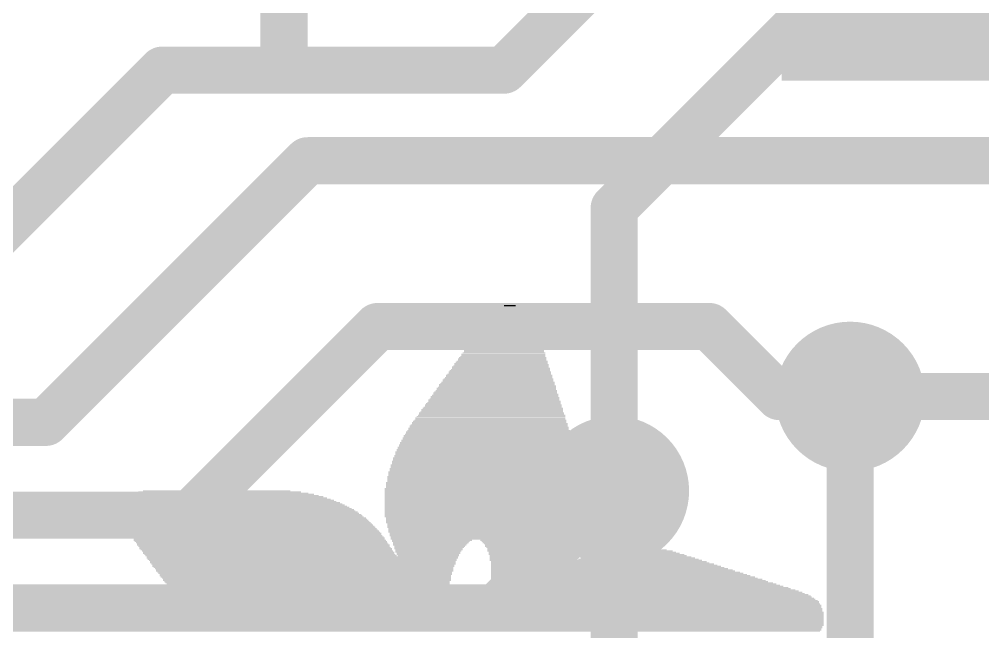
# Model space of a CAD drawing. Extents: x -10.2 to 45.7, y -9.3 to 34.1.
# Drawn here: x 18.89 to 24.08, y 11.43 to 14.73 of the extents above; entities that cross this region are included whole.
import ezdxf

# ---------------------------------------------------------------- set-up
doc = ezdxf.new("R2010")
doc.units = 0
for name, color, linetype in [('1', 12, 'CONTINUOUS'), ('16', 132, 'CONTINUOUS'), ('18', 110, 'CONTINUOUS'), ('21', 40, 'CONTINUOUS')]:
    doc.layers.add(name, color=color, linetype=linetype)

# ---------------------------------------------------------------- blocks, each defined once
blk = doc.blocks.new('RECT')
blk.add_solid([(-0.5, -0.5), (0.5, -0.5), (-0.5, 0.5), (0.5, 0.5)])
blk = doc.blocks.new('ROUNDV')
at = {"const_width": 0.5}
blk.add_lwpolyline([(0, -0.25, 1), (0, 0.25, 1), (0, -0.25)], format="xyb", dxfattribs=at)

msp = doc.modelspace()

# ---------------------------------------------------------------- linework, layer by layer
at = {"layer": '1', "const_width": 0.254}
for points in [[(20.32, 18.923), (20.32, 14.458)], [(21.504, 14.458), (22.098, 15.052)], [(18.268, 13.061), (19.665, 14.458)], [(19.665, 14.458), (20.32, 14.458)], [(20.32, 14.458), (21.504, 14.458)], [(19.038, 12.561), (20.447, 13.97)], [(20.447, 13.97), (26.924, 13.97)], [(19.808, 12.061), (20.824, 13.077)], [(20.824, 13.077), (22.61, 13.077)], [(22.61, 13.077), (22.987, 12.7)], [(22.987, 12.7), (23.368, 12.7)], [(24.704, 12.7), (23.368, 12.7)], [(18.235, 12.561), (19.038, 12.561)], [(21.459, 11.561), (22.09, 12.192)], [(22.09, 12.192), (22.098, 12.192)], [(18.235, 12.061), (19.808, 12.061)], [(18.235, 11.561), (21.459, 11.561)]]:
    msp.add_lwpolyline(points, dxfattribs=at)
at = {"layer": '1', "const_width": 0.127}
for points in [[(19.665, 14.5215, 1), (19.665, 14.3945)], [(19.7099, 14.4131, 1), (19.6201, 14.5029)], [(20.32, 14.5215, 1), (20.32, 14.3945)], [(20.32, 14.3945, 1), (20.32, 14.5215)], [(21.504, 14.3945, 1), (21.504, 14.5215)], [(21.4591, 14.5029, 1), (21.5489, 14.4131)], [(20.2565, 14.458, 1), (20.3835, 14.458)], [(20.447, 14.0335, 1), (20.447, 13.9065)], [(20.4919, 13.9251, 1), (20.4021, 14.0149)], [(20.824, 13.1405, 1), (20.824, 13.0135)], [(20.8689, 13.0321, 1), (20.7791, 13.1219)], [(22.6549, 13.1219, 1), (22.5651, 13.0321)], [(22.61, 13.0135, 1), (22.61, 13.1405)], [(22.987, 12.7635, 1), (22.987, 12.6365)], [(23.368, 12.7635, 1), (23.368, 12.6365)], [(23.368, 12.6365, 1), (23.368, 12.7635)], [(22.9421, 12.6551, 1), (23.0319, 12.7449)], [(18.9931, 12.6059, 1), (19.0829, 12.5161)], [(19.038, 12.4975, 1), (19.038, 12.6245)], [(22.09, 12.2555, 1), (22.09, 12.1285)], [(22.1349, 12.1471, 1), (22.0451, 12.2369)], [(22.098, 12.1285, 1), (22.098, 12.2555)], [(19.7631, 12.1059, 1), (19.8529, 12.0161)], [(19.808, 11.9975, 1), (19.808, 12.1245)], [(21.459, 11.4975, 1), (21.459, 11.6245)], [(21.4141, 11.6059, 1), (21.5039, 11.5161)]]:
    msp.add_lwpolyline(points, format="xyb", dxfattribs=at)
at = {"layer": '16', "const_width": 0.254}
for points in [[(22.098, 13.716), (23.876, 15.494)], [(22.098, 12.192), (22.098, 13.716)], [(23.368, 12.7), (23.368, 3.302)], [(22.098, 7.366), (22.098, 12.192)]]:
    msp.add_lwpolyline(points, dxfattribs=at)
at = {"layer": '16', "const_width": 0.127}
for points in [[(22.1615, 13.716, 1), (22.0345, 13.716)], [(22.0531, 13.7609, 1), (22.1429, 13.6711)], [(23.4315, 12.7, 1), (23.3045, 12.7)], [(22.1615, 12.192, 1), (22.0345, 12.192)], [(22.0345, 12.192, 1), (22.1615, 12.192)]]:
    msp.add_lwpolyline(points, format="xyb", dxfattribs=at)

# ---------------------------------------------------------------- block references
at = {"layer": '1', "xscale": 1.3, "yscale": 1.5, "rotation": 90}
msp.add_blockref('RECT', (23.749, 15.052), dxfattribs=at)
at = {"layer": '18', "xscale": 0.8064, "yscale": 0.8064}
for p in [(23.368, 12.7), (23.368, 12.7), (22.098, 12.192), (22.098, 12.192)]:
    msp.add_blockref('ROUNDV', p, dxfattribs=at)
at = {"layer": '21'}
for p, xscale, yscale in [((21.5392, 13.1763), 0.1334, 0.0063), ((21.536, 13.1826), 0.1016, 0.0064), ((21.536, 13.189), 0.0635, 0.0063), ((21.5392, 13.1255), 0.235, 0.0063), ((21.5392, 13.1382), 0.2222, 0.0063), ((21.5392, 13.1318), 0.2222, 0.0064), ((21.5392, 13.1445), 0.2096, 0.0064), ((21.5392, 13.1509), 0.1968, 0.0063), ((21.5392, 13.1572), 0.1842, 0.0064), ((21.5392, 13.1636), 0.1714, 0.0063), ((21.5424, 13.1699), 0.1524, 0.0064), ((21.5297, 13.081), 0.2921, 0.0064), ((21.5297, 13.0747), 0.2921, 0.0063), ((21.5328, 13.0874), 0.2857, 0.0063), ((21.5328, 13.0937), 0.2731, 0.0064), ((21.5328, 13.1064), 0.2603, 0.0064), ((21.536, 13.1001), 0.2667, 0.0063), ((21.536, 13.1128), 0.254, 0.0063), ((21.536, 13.1191), 0.2413, 0.0064), ((21.517, 13.0175), 0.3556, 0.0064), ((21.5202, 13.0239), 0.3493, 0.0063), ((21.5202, 13.0366), 0.3365, 0.0063), ((21.5234, 13.0302), 0.3429, 0.0064), ((21.5233, 13.0429), 0.3302, 0.0064), ((21.5265, 13.0493), 0.3238, 0.0063), ((21.5265, 13.062), 0.3112, 0.0063), ((21.5265, 13.0556), 0.3112, 0.0064), ((21.5297, 13.0683), 0.3048, 0.0064), ((21.5075, 12.9667), 0.4127, 0.0064), ((21.5106, 12.9731), 0.4064, 0.0063), ((21.5107, 12.9794), 0.3937, 0.0064), ((21.5138, 12.9921), 0.3874, 0.0064), ((21.5138, 12.9858), 0.3874, 0.0063), ((21.5138, 12.9985), 0.3746, 0.0063), ((21.517, 13.0112), 0.3683, 0.0063), ((21.517, 13.0048), 0.3683, 0.0064), ((21.4979, 12.9159), 0.4572, 0.0064), ((21.5011, 12.9286), 0.4508, 0.0064), ((21.5011, 12.9223), 0.4508, 0.0063), ((21.5043, 12.935), 0.4445, 0.0063), ((21.5043, 12.9477), 0.4318, 0.0063), ((21.5043, 12.9413), 0.4318, 0.0064), ((21.5043, 12.954), 0.4191, 0.0064), ((21.5075, 12.9604), 0.4127, 0.0063), ((21.4884, 12.8651), 0.5144, 0.0064), ((21.4884, 12.8778), 0.5016, 0.0064), ((21.4916, 12.8715), 0.508, 0.0063), ((21.4916, 12.8841), 0.4953, 0.0063), ((21.4947, 12.8905), 0.4889, 0.0064), ((21.4947, 12.9032), 0.4763, 0.0064), ((21.4947, 12.8969), 0.4763, 0.0063), ((21.4979, 12.9096), 0.4699, 0.0063), ((21.4789, 12.8143), 0.5715, 0.0064), ((21.4789, 12.8207), 0.5588, 0.0063), ((21.4821, 12.8334), 0.5525, 0.0063), ((21.4821, 12.827), 0.5525, 0.0064), ((21.4821, 12.8397), 0.5397, 0.0064), ((21.4852, 12.846), 0.5334, 0.0063), ((21.4853, 12.8588), 0.5207, 0.0063), ((21.4884, 12.8524), 0.527, 0.0064), ((21.4662, 12.7635), 0.6223, 0.0064), ((21.4694, 12.7698), 0.6159, 0.0063), ((21.4725, 12.7762), 0.6096, 0.0064), ((21.4726, 12.7889), 0.5969, 0.0064), ((21.4726, 12.7826), 0.5969, 0.0063), ((21.4757, 12.7953), 0.5906, 0.0063), ((21.4757, 12.8016), 0.5778, 0.0064), ((21.4789, 12.8079), 0.5715, 0.0063), ((21.4566, 12.7064), 0.6795, 0.0063), ((21.4566, 12.7191), 0.6667, 0.0063), ((21.4598, 12.7127), 0.6731, 0.0064), ((21.4598, 12.7254), 0.6604, 0.0064), ((21.463, 12.7317), 0.654, 0.0063), ((21.463, 12.7445), 0.6414, 0.0063), ((21.463, 12.7381), 0.6414, 0.0064), ((21.4662, 12.7508), 0.635, 0.0064), ((21.4694, 12.7572), 0.6287, 0.0063), ((21.4471, 12.6555), 0.7366, 0.0063), ((21.4472, 12.6619), 0.7239, 0.0064), ((21.4503, 12.6683), 0.7176, 0.0063), ((21.4503, 12.681), 0.7048, 0.0063), ((21.4535, 12.6746), 0.7112, 0.0064), ((21.4535, 12.6873), 0.6985, 0.0064), ((21.4566, 12.6936), 0.6921, 0.0063), ((21.4535, 12.7), 0.6858, 0.0064), ((21.4376, 12.6111), 0.781, 0.0064), ((21.4376, 12.6048), 0.781, 0.0063), ((21.4376, 12.6174), 0.7684, 0.0063), ((21.4408, 12.6302), 0.762, 0.0063), ((21.4408, 12.6238), 0.762, 0.0064), ((21.444, 12.6365), 0.7557, 0.0064), ((21.444, 12.6429), 0.7429, 0.0063), ((21.4471, 12.6492), 0.7366, 0.0064), ((21.4249, 12.5603), 0.8318, 0.0064), ((21.4281, 12.554), 0.8382, 0.0063), ((21.4281, 12.5667), 0.8255, 0.0063), ((21.4313, 12.573), 0.8191, 0.0064), ((21.4313, 12.5857), 0.8065, 0.0064), ((21.4313, 12.5793), 0.8065, 0.0063), ((21.4345, 12.5921), 0.8001, 0.0063), ((21.4376, 12.5984), 0.7938, 0.0064), ((21.4185, 12.5095), 0.8827, 0.0064), ((21.4185, 12.5031), 0.8827, 0.0063), ((21.4217, 12.5159), 0.8763, 0.0063), ((21.4217, 12.5286), 0.8636, 0.0063), ((21.4217, 12.5222), 0.8636, 0.0064), ((21.4217, 12.5412), 0.8509, 0.0063), ((21.4249, 12.5349), 0.8572, 0.0064), ((21.4249, 12.5476), 0.8446, 0.0064), ((21.4122, 12.4524), 0.9334, 0.0063), ((21.4122, 12.446), 0.9334, 0.0064), ((21.4122, 12.465), 0.9208, 0.0063), ((21.4154, 12.4587), 0.9271, 0.0064), ((21.4154, 12.4778), 0.9144, 0.0063), ((21.4154, 12.4714), 0.9144, 0.0064), ((21.4154, 12.4905), 0.9017, 0.0063), ((21.4154, 12.4841), 0.9017, 0.0064), ((21.4185, 12.4968), 0.8953, 0.0064), ((21.4059, 12.4016), 0.9715, 0.0063), ((21.4091, 12.3952), 0.9779, 0.0064), ((21.409, 12.4143), 0.9652, 0.0063), ((21.409, 12.4079), 0.9652, 0.0064), ((21.4091, 12.4269), 0.9525, 0.0063), ((21.4122, 12.4206), 0.9588, 0.0064), ((21.409, 12.4397), 0.9398, 0.0063), ((21.4122, 12.4333), 0.9462, 0.0064), ((21.4027, 12.3508), 1.0033, 0.0063), ((21.4059, 12.3444), 1.0097, 0.0064), ((21.4059, 12.3698), 0.9969, 0.0064), ((21.4059, 12.3635), 0.9969, 0.0063), ((21.4059, 12.3571), 0.9969, 0.0064), ((21.409, 12.3762), 0.9906, 0.0063), ((21.4059, 12.3825), 0.9843, 0.0064), ((21.4091, 12.3889), 0.9779, 0.0063), ((21.3995, 12.2936), 1.035, 0.0064), ((21.4027, 12.3127), 1.0287, 0.0063), ((21.4027, 12.3063), 1.0287, 0.0064), ((21.4027, 12.3), 1.0287, 0.0063), ((21.4027, 12.3317), 1.016, 0.0064), ((21.4027, 12.3254), 1.016, 0.0063), ((21.4027, 12.319), 1.016, 0.0064), ((21.4059, 12.3381), 1.0097, 0.0063), ((21.3995, 12.2682), 1.0478, 0.0064), ((21.3995, 12.2619), 1.0478, 0.0063), ((21.3995, 12.2555), 1.0478, 0.0064), ((21.3995, 12.2492), 1.0478, 0.0063), ((21.3995, 12.2428), 1.0478, 0.0064), ((21.3995, 12.2873), 1.035, 0.0063), ((21.3995, 12.2809), 1.035, 0.0064), ((21.4027, 12.2746), 1.0414, 0.0063), ((19.9581, 12.192), 0.7937, 0.0064), ((21.3963, 12.2047), 1.0668, 0.0064), ((21.3963, 12.1984), 1.0668, 0.0063), ((21.3963, 12.192), 1.0668, 0.0064), ((21.3964, 12.2365), 1.0541, 0.0063), ((21.3964, 12.2301), 1.0541, 0.0064), ((21.3964, 12.2238), 1.0541, 0.0063), ((21.3964, 12.2174), 1.0541, 0.0064), ((21.3964, 12.2111), 1.0541, 0.0063), ((20.0374, 12.1349), 1.1303, 0.0063), ((20.0343, 12.1412), 1.1113, 0.0064), ((20.0184, 12.1539), 1.0668, 0.0064), ((20.0279, 12.1476), 1.0858, 0.0063), ((20.012, 12.1603), 1.0414, 0.0063), ((20.0025, 12.1666), 1.0096, 0.0064), ((19.9962, 12.173), 0.9715, 0.0063), ((19.9867, 12.1793), 0.9271, 0.0064), ((19.974, 12.1857), 0.8763, 0.0063), ((21.3963, 12.1857), 1.0668, 0.0063), ((21.3963, 12.1793), 1.0668, 0.0064), ((21.3963, 12.173), 1.0668, 0.0063), ((21.3963, 12.1666), 1.0668, 0.0064), ((21.3963, 12.1603), 1.0668, 0.0063), ((21.3963, 12.1539), 1.0668, 0.0064), ((21.3963, 12.1476), 1.0668, 0.0063), ((21.3963, 12.1412), 1.0668, 0.0064), ((21.3963, 12.1349), 1.0668, 0.0063), ((20.0692, 12.0968), 1.2319, 0.0063), ((20.0755, 12.0904), 1.2446, 0.0064), ((20.0787, 12.0841), 1.251, 0.0063), ((20.0533, 12.1158), 1.1874, 0.0064), ((20.0597, 12.1095), 1.2001, 0.0063), ((20.066, 12.1031), 1.2128, 0.0064), ((20.0501, 12.1222), 1.1684, 0.0063), ((20.047, 12.1285), 1.1493, 0.0064), ((21.3963, 12.1285), 1.0668, 0.0064), ((21.3963, 12.1222), 1.0668, 0.0063), ((21.3932, 12.1158), 1.0605, 0.0064), ((21.3932, 12.1095), 1.0605, 0.0063), ((21.3932, 12.1031), 1.0605, 0.0064), ((21.3932, 12.0968), 1.0605, 0.0063), ((21.3932, 12.0904), 1.0605, 0.0064), ((21.3932, 12.0841), 1.0605, 0.0063), ((20.0914, 12.065), 1.289, 0.0064), ((20.0946, 12.0587), 1.2954, 0.0063), ((20.1041, 12.046), 1.3144, 0.0063), ((20.0851, 12.0714), 1.2763, 0.0063), ((20.0978, 12.0523), 1.3017, 0.0064), ((20.1105, 12.0396), 1.3145, 0.0064), ((20.1136, 12.0333), 1.3208, 0.0063), ((20.0851, 12.0777), 1.2637, 0.0064), ((21.3932, 12.0777), 1.0605, 0.0064), ((21.3932, 12.0714), 1.0605, 0.0063), ((21.3932, 12.065), 1.0605, 0.0064), ((21.3932, 12.0587), 1.0605, 0.0063), ((21.39, 12.0523), 1.0541, 0.0064), ((21.3932, 12.046), 1.0477, 0.0063), ((21.3932, 12.0396), 1.0477, 0.0064), ((21.3932, 12.0333), 1.0477, 0.0063), ((20.1168, 12.0269), 1.3272, 0.0064), ((20.1199, 12.0206), 1.3335, 0.0063), ((20.1264, 12.0142), 1.3335, 0.0064), ((20.1295, 12.0079), 1.3398, 0.0063), ((20.1359, 12.0015), 1.3399, 0.0064), ((20.139, 11.9952), 1.3462, 0.0063), ((20.1454, 11.9888), 1.3462, 0.0064), ((20.1486, 11.9825), 1.3525, 0.0063), ((21.39, 12.0206), 1.0414, 0.0063), ((21.3932, 12.0269), 1.0477, 0.0064), ((21.3932, 12.0142), 1.0351, 0.0064), ((21.3932, 12.0079), 1.0351, 0.0063), ((21.3932, 12.0015), 1.0351, 0.0064), ((21.39, 11.9952), 1.0287, 0.0063), ((21.3932, 11.9888), 1.0223, 0.0064), ((21.3932, 11.9825), 1.0223, 0.0063), ((20.1549, 11.9761), 1.3526, 0.0064), ((20.158, 11.9698), 1.3589, 0.0063), ((20.1645, 11.9634), 1.3589, 0.0064), ((20.1676, 11.9571), 1.3526, 0.0063), ((20.174, 11.9507), 1.3525, 0.0064), ((20.1772, 11.9444), 1.3589, 0.0063), ((20.1835, 11.938), 1.3589, 0.0064), ((20.1867, 11.9317), 1.3525, 0.0063), ((21.3932, 11.9761), 1.0223, 0.0064), ((21.39, 11.9698), 1.016, 0.0063), ((21.3932, 11.9634), 1.0097, 0.0064), ((21.3932, 11.9571), 1.0097, 0.0063), ((21.39, 11.9507), 1.0033, 0.0064), ((21.39, 11.9317), 0.9906, 0.0063), ((21.3932, 11.9444), 0.9969, 0.0063), ((21.3932, 11.938), 0.9969, 0.0064), ((20.1898, 11.9253), 1.3589, 0.0064), ((20.1961, 11.919), 1.3589, 0.0063), ((20.1994, 11.9126), 1.3525, 0.0064), ((20.2057, 11.9063), 1.3526, 0.0063), ((20.2089, 11.8999), 1.3589, 0.0064), ((20.2121, 11.8936), 1.3525, 0.0063), ((20.2184, 11.8872), 1.3526, 0.0064), ((20.2216, 11.8809), 1.3589, 0.0063), ((21.1105, 11.919), 0.4191, 0.0063), ((21.1169, 11.9253), 0.4318, 0.0064), ((21.1106, 11.9126), 0.4064, 0.0064), ((21.1074, 11.9063), 0.4, 0.0063), ((21.1043, 11.8999), 0.3937, 0.0064), ((21.1042, 11.8936), 0.381, 0.0063), ((21.1011, 11.8872), 0.3747, 0.0064), ((21.0979, 11.8809), 0.3683, 0.0063), ((21.6313, 11.9253), 0.508, 0.0064), ((21.6313, 11.919), 0.4953, 0.0063), ((21.6345, 11.9126), 0.4889, 0.0064), ((21.6376, 11.9063), 0.4826, 0.0063), ((21.6377, 11.8999), 0.4699, 0.0064), ((21.6377, 11.8936), 0.4699, 0.0063), ((21.6376, 11.8872), 0.4572, 0.0064), ((21.6408, 11.8809), 0.4508, 0.0063), ((22.2028, 11.8809), 0.2921, 0.0063), ((22.1996, 11.8872), 0.2096, 0.0064), ((22.1965, 11.8936), 0.0889, 0.0063), ((20.2248, 11.8745), 1.3525, 0.0064), ((20.2311, 11.8681), 1.3526, 0.0063), ((20.2375, 11.8618), 1.3525, 0.0064), ((20.2375, 11.8555), 1.3525, 0.0063), ((20.2438, 11.8491), 1.3526, 0.0064), ((20.2502, 11.8428), 1.3525, 0.0063), ((20.4184, 11.8364), 1.6764, 0.0064), ((20.4184, 11.83), 1.6764, 0.0063), ((20.4184, 11.8237), 1.6637, 0.0064), ((21.1011, 11.8745), 0.3619, 0.0064), ((21.0979, 11.8681), 0.3556, 0.0063), ((21.0947, 11.8618), 0.3492, 0.0064), ((21.0979, 11.8555), 0.3429, 0.0063), ((21.0947, 11.8491), 0.3366, 0.0064), ((21.0979, 11.8428), 0.3302, 0.0063), ((21.6377, 11.8745), 0.4445, 0.0064), ((21.6377, 11.8681), 0.4445, 0.0063), ((21.6376, 11.8618), 0.4318, 0.0064), ((21.6376, 11.8555), 0.4318, 0.0063), ((21.6345, 11.8491), 0.4255, 0.0064), ((21.6345, 11.8428), 0.4127, 0.0063), ((21.6345, 11.8364), 0.4127, 0.0064), ((21.6313, 11.83), 0.4064, 0.0063), ((21.6281, 11.8237), 0.4, 0.0064), ((22.2281, 11.8237), 0.6477, 0.0064), ((22.225, 11.83), 0.616, 0.0063), ((22.2187, 11.8364), 0.5905, 0.0064), ((22.2155, 11.8428), 0.5461, 0.0063), ((22.2155, 11.8491), 0.5207, 0.0064), ((22.2123, 11.8555), 0.4762, 0.0063), ((22.2092, 11.8618), 0.4445, 0.0064), ((22.2091, 11.8681), 0.4064, 0.0063), ((22.206, 11.8745), 0.3493, 0.0064), ((20.4216, 11.8174), 1.6574, 0.0063), ((20.4216, 11.811), 1.6446, 0.0064), ((20.4216, 11.8047), 1.6446, 0.0063), ((20.4247, 11.7983), 1.6383, 0.0064), ((20.4248, 11.7919), 1.6256, 0.0063), ((20.4248, 11.7856), 1.6256, 0.0064), ((20.4247, 11.7793), 1.6129, 0.0063), ((20.428, 11.7729), 1.6065, 0.0064), ((21.6281, 11.8174), 0.4, 0.0063), ((21.6281, 11.811), 0.3874, 0.0064), ((21.6249, 11.8047), 0.381, 0.0063), ((21.6154, 11.7793), 0.362, 0.0063), ((21.6122, 11.7729), 0.3556, 0.0064), ((21.6218, 11.7983), 0.3747, 0.0064), ((21.6218, 11.7919), 0.3747, 0.0063), ((21.6186, 11.7856), 0.3683, 0.0064), ((22.2695, 11.7729), 0.8827, 0.0064), ((22.2631, 11.7793), 0.8572, 0.0063), ((22.2568, 11.7856), 0.8319, 0.0064), ((22.2536, 11.7919), 0.8001, 0.0063), ((22.2473, 11.7983), 0.7747, 0.0064), ((22.2409, 11.8047), 0.7366, 0.0063), ((22.2377, 11.811), 0.7176, 0.0064), ((22.2314, 11.8174), 0.6795, 0.0063), ((20.4311, 11.7666), 1.6002, 0.0063), ((20.4311, 11.7602), 1.6002, 0.0064), ((20.4312, 11.7538), 1.5875, 0.0063), ((20.4343, 11.7475), 1.5812, 0.0064), ((20.4375, 11.7412), 1.5748, 0.0063), ((20.4343, 11.7348), 1.5684, 0.0064), ((20.4375, 11.7285), 1.5621, 0.0063), ((20.4407, 11.7221), 1.5557, 0.0064), ((21.6122, 11.7666), 0.3556, 0.0063), ((21.609, 11.7602), 0.3493, 0.0064), ((21.6059, 11.7538), 0.3429, 0.0063), ((21.6027, 11.7475), 0.3366, 0.0064), ((21.5995, 11.7412), 0.3302, 0.0063), ((21.5995, 11.7348), 0.3302, 0.0064), ((21.5964, 11.7285), 0.3239, 0.0063), ((21.5932, 11.7221), 0.3175, 0.0064), ((22.3171, 11.7221), 1.1049, 0.0064), ((22.3139, 11.7285), 1.0858, 0.0063), ((22.3043, 11.7348), 1.0541, 0.0064), ((22.298, 11.7412), 1.0287, 0.0063), ((22.2949, 11.7475), 0.9969, 0.0064), ((22.2885, 11.7538), 0.9716, 0.0063), ((22.279, 11.7602), 0.9398, 0.0064), ((22.2758, 11.7666), 0.9208, 0.0063), ((20.4438, 11.7157), 1.5494, 0.0063), ((20.4438, 11.7094), 1.5494, 0.0064), ((20.4439, 11.7031), 1.5367, 0.0063), ((20.447, 11.6967), 1.5304, 0.0064), ((20.4502, 11.6904), 1.524, 0.0063), ((20.4502, 11.684), 1.524, 0.0064), ((20.4534, 11.6776), 1.5177, 0.0063), ((20.4566, 11.6713), 1.5113, 0.0064), ((21.59, 11.7157), 0.3112, 0.0063), ((22.1742, 11.7094), 1.4796, 0.0064), ((22.1806, 11.7031), 1.4923, 0.0063), ((22.2028, 11.6904), 1.5367, 0.0063), ((22.2123, 11.684), 1.5558, 0.0064), ((22.2218, 11.6776), 1.5748, 0.0063), ((22.2345, 11.6713), 1.6002, 0.0064), ((22.1933, 11.6967), 1.5177, 0.0064), ((22.3234, 11.7157), 1.143, 0.0063), ((20.4565, 11.665), 1.4986, 0.0063), ((20.4565, 11.6586), 1.4986, 0.0064), ((20.4597, 11.6523), 1.4922, 0.0063), ((20.4628, 11.6459), 1.4859, 0.0064), ((20.4628, 11.6395), 1.4859, 0.0063), ((20.4661, 11.6332), 1.4795, 0.0064), ((20.4692, 11.6269), 1.4732, 0.0063), ((20.4724, 11.6205), 1.4668, 0.0064), ((22.2917, 11.6205), 1.7399, 0.0064), ((22.2599, 11.6523), 1.6637, 0.0063), ((22.2377, 11.665), 1.6192, 0.0063), ((22.2504, 11.6586), 1.6446, 0.0064), ((22.2758, 11.6395), 1.6954, 0.0063), ((22.2854, 11.6332), 1.7145, 0.0064), ((22.2917, 11.6269), 1.7272, 0.0063), ((22.2695, 11.6459), 1.6827, 0.0064), ((20.4724, 11.6142), 1.4668, 0.0063), ((20.4756, 11.6078), 1.4605, 0.0064), ((20.4788, 11.6014), 1.4541, 0.0063), ((20.4819, 11.5951), 1.4478, 0.0064), ((20.4819, 11.5888), 1.4478, 0.0063), ((20.4851, 11.5824), 1.4414, 0.0064), ((20.2216, 11.5761), 0.9017, 0.0063), ((20.2089, 11.5697), 0.8636, 0.0064), ((20.955, 11.5761), 0.5016, 0.0063), ((20.9772, 11.5697), 0.4572, 0.0064), ((22.3076, 11.5951), 1.7843, 0.0064), ((22.3076, 11.5888), 1.7843, 0.0063), ((22.3108, 11.5824), 1.7907, 0.0064), ((22.3139, 11.5761), 1.797, 0.0063), ((22.3139, 11.5697), 1.797, 0.0064), ((22.298, 11.6142), 1.7526, 0.0063), ((22.3012, 11.6078), 1.759, 0.0064), ((22.3076, 11.6014), 1.7717, 0.0063), ((20.1994, 11.5633), 0.8445, 0.0063), ((20.1994, 11.557), 0.8319, 0.0064), ((20.1962, 11.5443), 0.8128, 0.0064), ((20.1994, 11.5507), 0.8191, 0.0063), ((20.1994, 11.538), 0.8065, 0.0063), ((20.1994, 11.5316), 0.7937, 0.0064), ((20.2025, 11.5252), 0.7874, 0.0063), ((20.2025, 11.5189), 0.7874, 0.0064), ((20.2057, 11.5126), 0.781, 0.0063), ((20.9931, 11.5633), 0.4254, 0.0063), ((21.0026, 11.557), 0.4064, 0.0064), ((21.0122, 11.5507), 0.3873, 0.0063), ((21.0185, 11.5443), 0.3746, 0.0064), ((21.028, 11.538), 0.3556, 0.0063), ((21.0343, 11.5316), 0.3429, 0.0064), ((21.0439, 11.5252), 0.3238, 0.0063), ((21.0471, 11.5189), 0.3175, 0.0064), ((21.0534, 11.5126), 0.3048, 0.0063), ((22.3076, 11.5126), 1.8351, 0.0063), ((22.3107, 11.5252), 1.8288, 0.0063), ((22.3107, 11.5189), 1.8288, 0.0064), ((22.3139, 11.538), 1.8224, 0.0063), ((22.3139, 11.5316), 1.8224, 0.0064), ((22.3108, 11.5507), 1.8161, 0.0063), ((22.3108, 11.5443), 1.8161, 0.0064), ((22.3107, 11.5633), 1.8034, 0.0063), ((22.3139, 11.557), 1.8098, 0.0064), ((20.2089, 11.5062), 0.7747, 0.0064), ((20.2153, 11.4999), 0.7747, 0.0063), ((20.2153, 11.4935), 0.7747, 0.0064), ((20.2184, 11.4871), 0.7684, 0.0063), ((20.2248, 11.4808), 0.7683, 0.0064), ((20.2279, 11.4745), 0.762, 0.0063), ((20.2311, 11.4681), 0.7684, 0.0064), ((20.2375, 11.4618), 0.7683, 0.0063), ((21.063, 11.5062), 0.2985, 0.0064), ((21.0693, 11.4999), 0.2858, 0.0063), ((21.0756, 11.4935), 0.2731, 0.0064), ((21.0789, 11.4871), 0.2667, 0.0063), ((21.0884, 11.4808), 0.2603, 0.0064), ((21.0915, 11.4745), 0.254, 0.0063), ((21.0979, 11.4681), 0.2413, 0.0064), ((21.1011, 11.4618), 0.2349, 0.0063), ((22.2917, 11.4618), 1.8542, 0.0063), ((22.298, 11.4745), 1.8542, 0.0063), ((22.298, 11.4681), 1.8542, 0.0064), ((22.3012, 11.4871), 1.8478, 0.0063), ((22.3012, 11.4808), 1.8478, 0.0064), ((22.3043, 11.4999), 1.8415, 0.0063), ((22.3043, 11.4935), 1.8415, 0.0064), ((22.3076, 11.5062), 1.8351, 0.0064), ((20.2406, 11.4554), 0.762, 0.0064), ((20.2438, 11.449), 0.7684, 0.0063), ((20.2502, 11.4427), 0.7683, 0.0064), ((20.2565, 11.4364), 0.7684, 0.0063), ((21.1074, 11.4554), 0.235, 0.0064), ((21.1137, 11.449), 0.2223, 0.0063), ((21.1201, 11.4427), 0.2222, 0.0064), ((21.1233, 11.4364), 0.2159, 0.0063), ((22.2758, 11.4364), 1.8606, 0.0063), ((22.2822, 11.4427), 1.8605, 0.0064), ((22.2853, 11.449), 1.8542, 0.0063), ((22.2917, 11.4554), 1.8542, 0.0064)]:
    msp.add_blockref('RECT', p, dxfattribs=dict(at, xscale=xscale, yscale=yscale))

doc.saveas('drawing.dxf')
